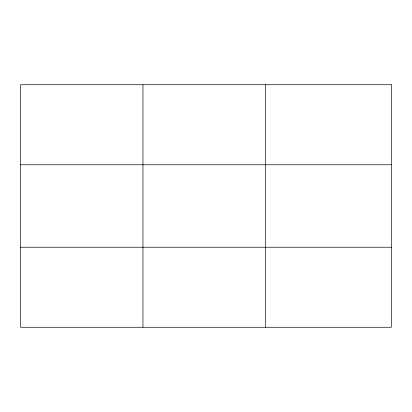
<?xml version="1.0" encoding="UTF-8"?>
<svg xmlns="http://www.w3.org/2000/svg" width="412" height="412" viewBox="0 0 412 412"><rect width="100%" height="100%" fill="white"/><g stroke="black" fill="none" stroke-linecap="round" stroke-linejoin="round"><path stroke-width="0.62" d="M142.964 327.272L142.964 84.728M265.328 327.272L265.328 84.728M20.6 164.769L391.4 164.769M20.6 247.231L391.4 247.231M391.4 84.728L391.4 327.272L20.6 327.272L20.6 84.728L391.4 84.728"/></g></svg>
